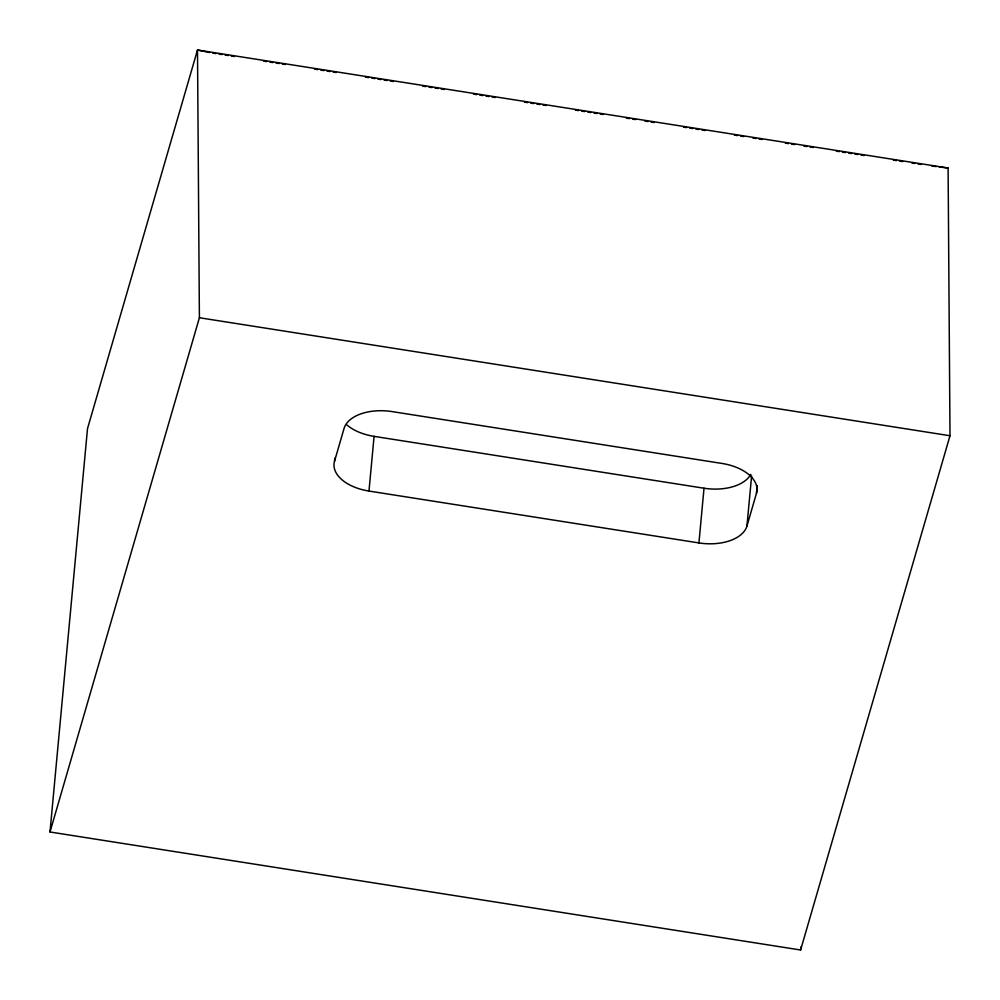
<?xml version="1.0" encoding="UTF-8"?>
<svg xmlns="http://www.w3.org/2000/svg" width="1000" height="1000" viewBox="0 0 1000 1000"><rect width="100%" height="100%" fill="white"/><g stroke="black" fill="none" stroke-linecap="round" stroke-linejoin="round"><path stroke-width="1.5" d="M50 831.988L87.513 428.6L197.5 50L948.1 168.012L950 435.75L800.6 950L50 831.988L199.4 317.738L197.5 50L209.688 52.55M757.163 485.712L756.462 493.312L746.95 526.038A41.913 24.05 5.3 0 1 698.925 542.925L368.988 491.062A41.913 24.05 5.3 0 1 334.538 461.2L334.825 458.162M368.988 491.062L374.075 436.362A41.913 24.05 5.3 0 1 346.9 424.925M698.925 542.925L704.013 488.225A41.913 24.05 5.3 0 0 750.8 474.338M746.95 526.038L751.612 475.9M800.6 950L800.888 946.9M334.538 461.2L344.05 428.475A41.913 24.05 5.3 0 1 392.075 411.587L722.013 463.45A41.913 24.05 5.3 0 1 756.462 493.312M931.787 166.05L936.237 166.575M939.2 166.938L948.1 168.012M212.763 53.113L215.85 53.6M218.938 54.088L222.025 54.562M225.1 55.05L228.188 55.538M231.275 56.025L234.363 56.513M263.688 61.125L266.775 61.6M269.862 62.088L272.95 62.575M276.038 63.062L279.113 63.55M282.2 64.025L285.287 64.513M314.613 69.125L317.7 69.612M320.788 70.1L323.875 70.588M326.962 71.062L330.05 71.55M333.137 72.038L336.213 72.525M365.538 77.138L368.625 77.613M371.712 78.1L374.8 78.587M377.887 79.075L380.975 79.562M384.062 80.037L387.15 80.525M390.225 81.013L393.312 81.5M422.638 86.112L425.725 86.6M428.812 87.075L431.9 87.562M434.988 88.05L438.075 88.537M441.163 89.025L444.25 89.5M473.562 94.113L476.65 94.6M479.738 95.087L482.825 95.575M485.913 96.062L489 96.538M492.088 97.025L495.175 97.513M524.487 102.125L527.575 102.613M530.662 103.088L533.75 103.575M536.838 104.062L539.925 104.55M543.013 105.037L546.1 105.525M575.425 110.125L578.5 110.612M581.587 111.1L584.675 111.587M587.762 112.075L590.85 112.55M593.938 113.038L597.025 113.525M600.112 114.012L603.2 114.5M626.35 118.138L629.438 118.625M632.513 119.1L635.6 119.588M644.862 121.05L647.95 121.538M651.038 122.013L654.125 122.5M683.45 127.112L686.538 127.6M689.613 128.088L692.7 128.562M695.788 129.05L698.875 129.537M701.963 130.025L705.05 130.512M734.375 135.113L737.463 135.6M740.55 136.088L743.625 136.575M752.887 138.025L755.975 138.512M759.062 139L762.15 139.488M785.3 143.125L788.388 143.613M791.475 144.1L794.562 144.575M803.812 146.037L806.9 146.525M809.987 147.012L813.075 147.487M836.225 151.137L839.312 151.613M842.4 152.1L845.487 152.587M848.575 153.075L851.663 153.562M854.737 154.037L857.825 154.525M860.913 155.013L864 155.5M893.325 160.113L896.413 160.6M899.5 161.075L902.588 161.562M911.838 163.025L914.925 163.5M918.012 163.988L921.1 164.475M199.4 317.738L950 435.75M374.075 436.362L704.013 488.225"/></g></svg>
